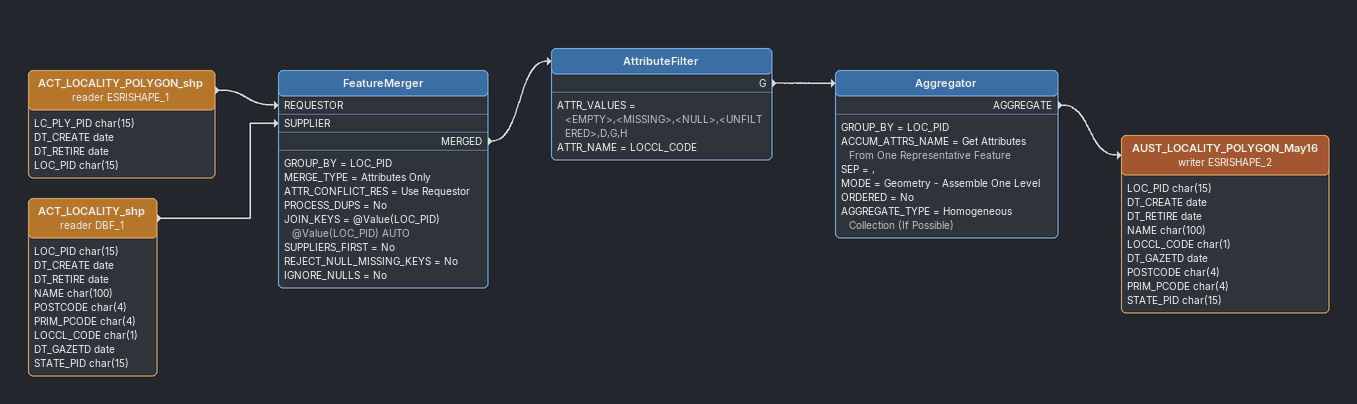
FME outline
ACT_LOCALITY_POLYGON_shp (reader ESRISHAPE_1)
    attributes: LC_PLY_PID char(15), DT_CREATE date, DT_RETIRE date, LOC_PID char(15)
    -> FeatureMerger [REQUESTOR]
ACT_LOCALITY_shp (reader DBF_1)
    attributes: LOC_PID char(15), DT_CREATE date, DT_RETIRE date, NAME char(100), POSTCODE char(4), PRIM_PCODE char(4), LOCCL_CODE char(1), DT_GAZETD date, STATE_PID char(15)
    -> FeatureMerger [SUPPLIER]
FeatureMerger
    GROUP_BY = LOC_PID
    MERGE_TYPE = Attributes Only
    ATTR_CONFLICT_RES = Use Requestor
    PROCESS_DUPS = No
    JOIN_KEYS = @Value(LOC_PID) @Value(LOC_PID) AUTO
    SUPPLIERS_FIRST = No
    REJECT_NULL_MISSING_KEYS = No
    IGNORE_NULLS = No
    MERGED -> AttributeFilter
AttributeFilter
    ATTR_VALUES = <EMPTY>,<MISSING>,<NULL>,<UNFILTERED>,D,G,H
    ATTR_NAME = LOCCL_CODE
    G -> Aggregator
Aggregator
    GROUP_BY = LOC_PID
    ACCUM_ATTRS_NAME = Get Attributes From One Representative Feature
    SEP = ,
    MODE = Geometry - Assemble One Level
    ORDERED = No
    AGGREGATE_TYPE = Homogeneous Collection (If Possible)
    AGGREGATE -> AUST_LOCALITY_POLYGON_May16 (writer ESRISHAPE_2)
AUST_LOCALITY_POLYGON_May16 (writer ESRISHAPE_2)
    attributes: LOC_PID char(15), DT_CREATE date, DT_RETIRE date, NAME char(100), LOCCL_CODE char(1), DT_GAZETD date, POSTCODE char(4), PRIM_PCODE char(4), STATE_PID char(15)
